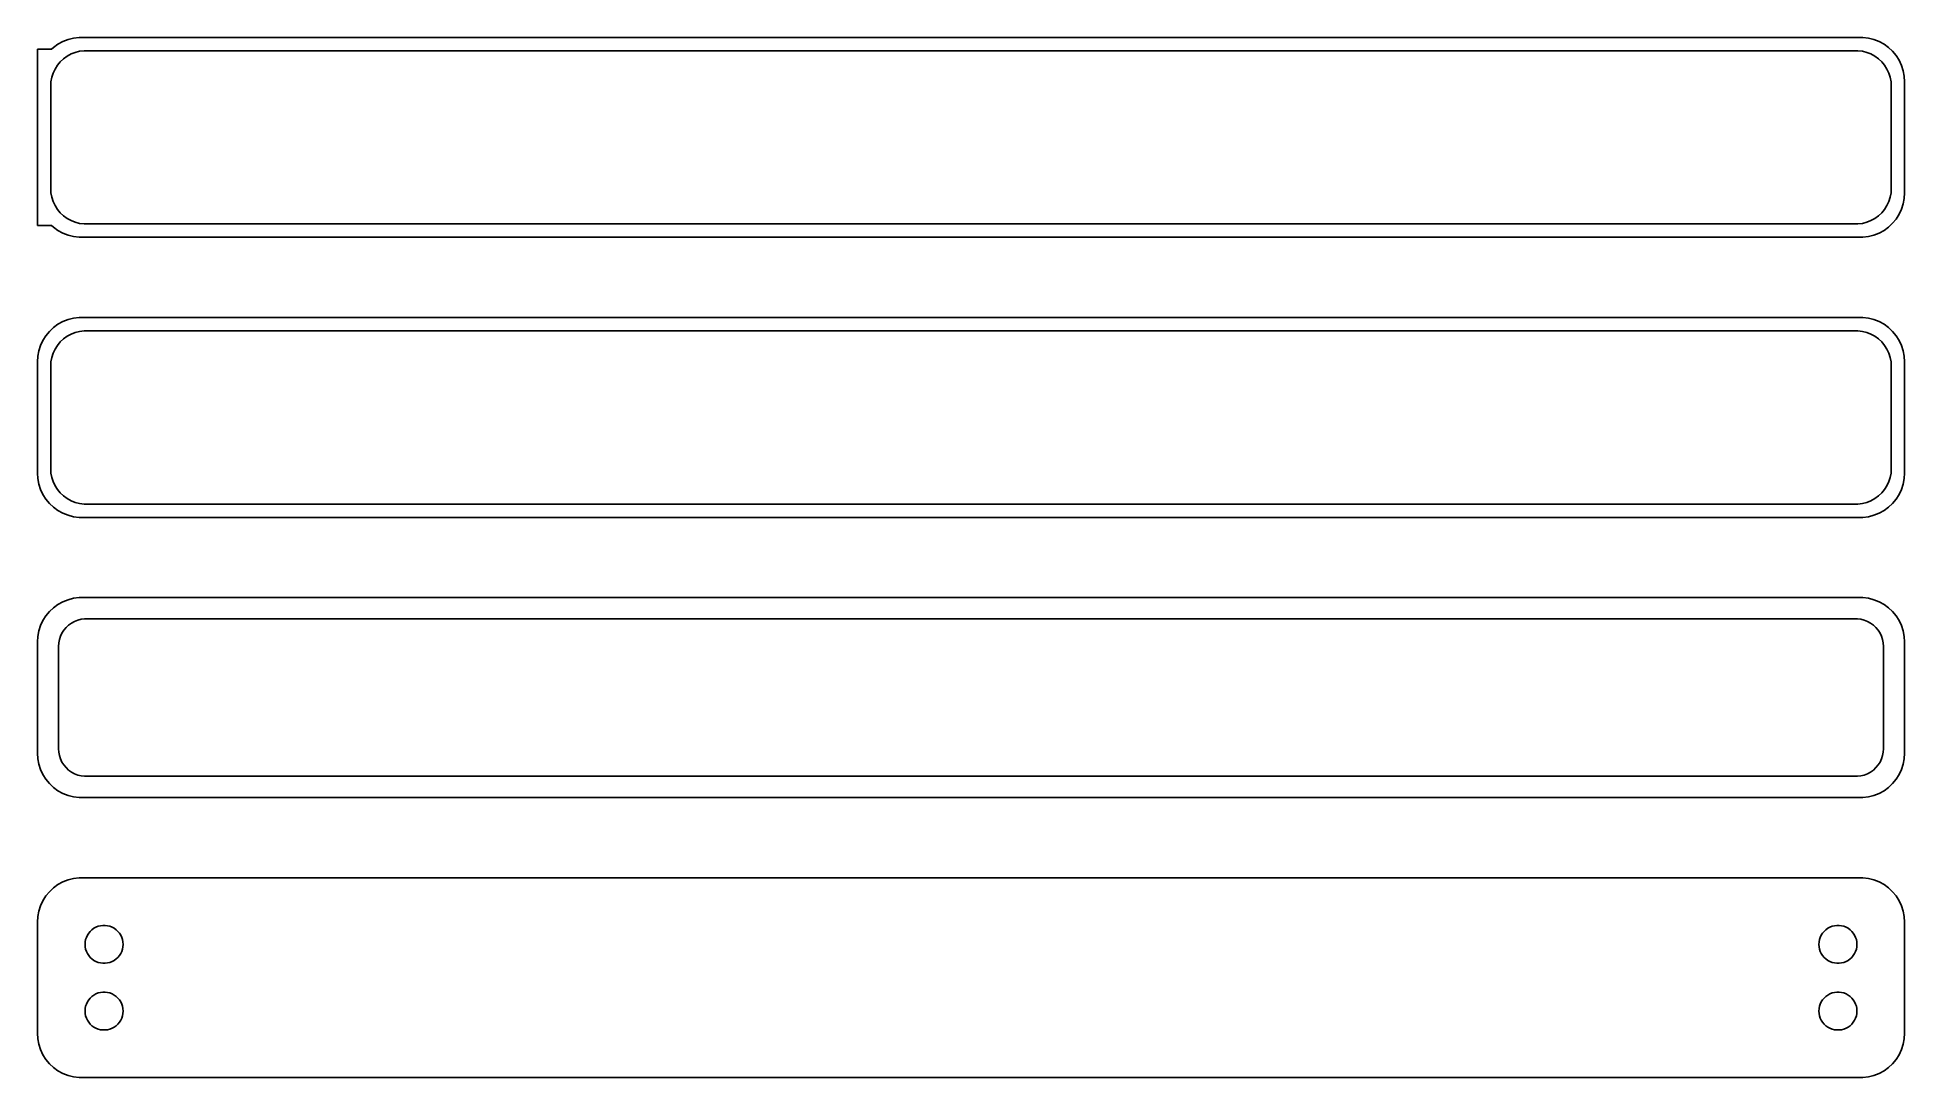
# Model space of a CAD drawing. Header units: metres. Extents: x -105 to 105, y 115 to 232.
import ezdxf

# ---------------------------------------------------------------- set-up
doc = ezdxf.new("R2010")
doc.units = ezdxf.units.M

msp = doc.modelspace()

# ---------------------------------------------------------------- linework, layer by layer
for p, q in [((-102.129, 231.274), (-102.679, 230.972)), ((-101.545, 231.505), (-102.129, 231.274)), ((-100.937, 231.661), (-101.545, 231.505)), ((-100.314, 231.74), (-100.937, 231.661)), ((100.314, 231.74), (-100.314, 231.74)), ((100.937, 231.661), (100.314, 231.74)), ((101.545, 231.505), (100.937, 231.661)), ((102.129, 231.274), (101.545, 231.505)), ((102.679, 230.972), (102.129, 231.274)), ((-103.4, 230.403), (-105, 230.403)), ((-105, 230.403), (-105, 210.597)), ((-103.187, 230.603), (-103.4, 230.403)), ((-102.679, 230.972), (-103.187, 230.603)), ((-102.736, 228.601), (-102.416, 228.988)), ((-102.416, 228.988), (-102.05, 229.332)), ((-102.05, 229.332), (-101.643, 229.627)), ((-101.643, 229.627), (-101.203, 229.869)), ((-101.203, 229.869), (-100.736, 230.054)), ((-100.736, 230.054), (-100.25, 230.179)), ((-100.25, 230.179), (-99.7512, 230.242)), ((-99.7512, 230.242), (99.7512, 230.242)), ((99.7512, 230.242), (100.25, 230.179)), ((100.25, 230.179), (100.736, 230.054)), ((100.736, 230.054), (101.203, 229.869)), ((101.203, 229.869), (101.643, 229.627)), ((101.643, 229.627), (102.05, 229.332)), ((102.05, 229.332), (102.416, 228.988)), ((102.416, 228.988), (102.736, 228.601)), ((103.187, 230.603), (102.679, 230.972)), ((103.645, 230.173), (103.187, 230.603)), ((104.045, 229.689), (103.645, 230.173)), ((104.382, 229.159), (104.045, 229.689)), ((104.649, 228.591), (104.382, 229.159)), ((-103.468, 226.751), (-103.374, 227.245)), ((-103.374, 227.245), (-103.219, 227.722)), ((-103.219, 227.722), (-103.005, 228.177)), ((-103.005, 228.177), (-102.736, 228.601)), ((102.736, 228.601), (103.005, 228.177)), ((103.005, 228.177), (103.219, 227.722)), ((103.219, 227.722), (103.374, 227.245)), ((103.374, 227.245), (103.468, 226.751)), ((104.843, 227.993), (104.649, 228.591)), ((104.961, 227.377), (104.843, 227.993)), ((105, 226.75), (104.961, 227.377)), ((-103.5, 226.25), (-103.468, 226.751)), ((-103.5, 214.75), (-103.5, 226.25)), ((103.468, 226.751), (103.5, 226.25)), ((103.5, 226.25), (103.5, 214.75)), ((105, 214.25), (105, 226.75)), ((-103.468, 214.249), (-103.5, 214.75)), ((-103.374, 213.755), (-103.468, 214.249)), ((103.468, 214.249), (103.374, 213.755)), ((103.5, 214.75), (103.468, 214.249)), ((104.961, 213.623), (105, 214.25)), ((-103.219, 213.278), (-103.374, 213.755)), ((-103.005, 212.823), (-103.219, 213.278)), ((-102.736, 212.399), (-103.005, 212.823)), ((-102.416, 212.012), (-102.736, 212.399)), ((102.736, 212.399), (102.416, 212.012)), ((103.005, 212.823), (102.736, 212.399)), ((103.219, 213.278), (103.005, 212.823)), ((103.374, 213.755), (103.219, 213.278)), ((104.382, 211.841), (104.649, 212.409)), ((104.649, 212.409), (104.843, 213.007)), ((104.843, 213.007), (104.961, 213.623)), ((-105, 210.597), (-103.4, 210.597)), ((-103.4, 210.597), (-103.187, 210.397)), ((-103.187, 210.397), (-102.679, 210.028)), ((-102.679, 210.028), (-102.129, 209.726)), ((-102.05, 211.668), (-102.416, 212.012)), ((-101.643, 211.373), (-102.05, 211.668)), ((-101.203, 211.131), (-101.643, 211.373)), ((-100.736, 210.946), (-101.203, 211.131)), ((-100.25, 210.821), (-100.736, 210.946)), ((-99.7512, 210.758), (-100.25, 210.821)), ((99.7512, 210.758), (-99.7512, 210.758)), ((100.25, 210.821), (99.7512, 210.758)), ((100.736, 210.946), (100.25, 210.821)), ((101.203, 211.131), (100.736, 210.946)), ((101.643, 211.373), (101.203, 211.131)), ((102.05, 211.668), (101.643, 211.373)), ((102.416, 212.012), (102.05, 211.668)), ((102.129, 209.726), (102.679, 210.028)), ((102.679, 210.028), (103.187, 210.397)), ((103.187, 210.397), (103.645, 210.827)), ((103.645, 210.827), (104.045, 211.311)), ((104.045, 211.311), (104.382, 211.841)), ((-102.129, 209.726), (-101.545, 209.495)), ((-101.545, 209.495), (-100.937, 209.339)), ((-100.937, 209.339), (-100.314, 209.26)), ((-100.314, 209.26), (100.314, 209.26)), ((100.314, 209.26), (100.937, 209.339)), ((100.937, 209.339), (101.545, 209.495)), ((101.545, 209.495), (102.129, 209.726)), ((-102.129, 199.774), (-102.679, 199.472)), ((-101.545, 200.005), (-102.129, 199.774)), ((-100.937, 200.161), (-101.545, 200.005)), ((-100.314, 200.24), (-100.937, 200.161)), ((100.314, 200.24), (-100.314, 200.24)), ((100.937, 200.161), (100.314, 200.24)), ((101.545, 200.005), (100.937, 200.161)), ((102.129, 199.774), (101.545, 200.005)), ((102.679, 199.472), (102.129, 199.774)), ((-104.382, 197.659), (-104.649, 197.091)), ((-104.045, 198.189), (-104.382, 197.659)), ((-103.645, 198.673), (-104.045, 198.189)), ((-103.187, 199.103), (-103.645, 198.673)), ((-102.679, 199.472), (-103.187, 199.103)), ((-102.736, 197.101), (-102.416, 197.488)), ((-102.416, 197.488), (-102.05, 197.832)), ((-102.05, 197.832), (-101.643, 198.127)), ((-101.643, 198.127), (-101.203, 198.369)), ((-101.203, 198.369), (-100.736, 198.554)), ((-100.736, 198.554), (-100.25, 198.679)), ((-100.25, 198.679), (-99.7512, 198.742)), ((-99.7512, 198.742), (99.7512, 198.742)), ((99.7512, 198.742), (100.25, 198.679)), ((100.25, 198.679), (100.736, 198.554)), ((100.736, 198.554), (101.203, 198.369)), ((101.203, 198.369), (101.643, 198.127)), ((101.643, 198.127), (102.05, 197.832)), ((102.05, 197.832), (102.416, 197.488)), ((102.416, 197.488), (102.736, 197.101)), ((103.187, 199.103), (102.679, 199.472)), ((103.645, 198.673), (103.187, 199.103)), ((104.045, 198.189), (103.645, 198.673)), ((104.382, 197.659), (104.045, 198.189)), ((104.649, 197.091), (104.382, 197.659)), ((-104.961, 195.877), (-105, 195.25)), ((-104.843, 196.493), (-104.961, 195.877)), ((-104.649, 197.091), (-104.843, 196.493)), ((-103.468, 195.251), (-103.374, 195.745)), ((-103.374, 195.745), (-103.219, 196.222)), ((-103.219, 196.222), (-103.005, 196.677)), ((-103.005, 196.677), (-102.736, 197.101)), ((102.736, 197.101), (103.005, 196.677)), ((103.005, 196.677), (103.219, 196.222)), ((103.219, 196.222), (103.374, 195.745)), ((103.374, 195.745), (103.468, 195.251)), ((104.843, 196.493), (104.649, 197.091)), ((104.961, 195.877), (104.843, 196.493)), ((105, 195.25), (104.961, 195.877)), ((-105, 195.25), (-105, 182.75)), ((-103.5, 194.75), (-103.468, 195.251)), ((-103.5, 183.25), (-103.5, 194.75)), ((103.468, 195.251), (103.5, 194.75)), ((103.5, 194.75), (103.5, 183.25)), ((105, 182.75), (105, 195.25)), ((-105, 182.75), (-104.961, 182.123)), ((-103.468, 182.749), (-103.5, 183.25)), ((-103.374, 182.255), (-103.468, 182.749)), ((103.468, 182.749), (103.374, 182.255)), ((103.5, 183.25), (103.468, 182.749)), ((104.961, 182.123), (105, 182.75)), ((-104.961, 182.123), (-104.843, 181.507)), ((-104.843, 181.507), (-104.649, 180.909)), ((-104.649, 180.909), (-104.382, 180.341)), ((-103.219, 181.778), (-103.374, 182.255)), ((-103.005, 181.323), (-103.219, 181.778)), ((-102.736, 180.899), (-103.005, 181.323)), ((-102.416, 180.512), (-102.736, 180.899)), ((102.736, 180.899), (102.416, 180.512)), ((103.005, 181.323), (102.736, 180.899)), ((103.219, 181.778), (103.005, 181.323)), ((103.374, 182.255), (103.219, 181.778)), ((104.382, 180.341), (104.649, 180.909)), ((104.649, 180.909), (104.843, 181.507)), ((104.843, 181.507), (104.961, 182.123)), ((-104.382, 180.341), (-104.045, 179.811)), ((-104.045, 179.811), (-103.645, 179.327)), ((-103.645, 179.327), (-103.187, 178.897)), ((-103.187, 178.897), (-102.679, 178.528)), ((-102.679, 178.528), (-102.129, 178.226)), ((-102.05, 180.168), (-102.416, 180.512)), ((-101.643, 179.873), (-102.05, 180.168)), ((-101.203, 179.631), (-101.643, 179.873)), ((-100.736, 179.446), (-101.203, 179.631)), ((-100.25, 179.321), (-100.736, 179.446)), ((-99.7512, 179.258), (-100.25, 179.321)), ((99.7512, 179.258), (-99.7512, 179.258)), ((100.25, 179.321), (99.7512, 179.258)), ((100.736, 179.446), (100.25, 179.321)), ((101.203, 179.631), (100.736, 179.446)), ((101.643, 179.873), (101.203, 179.631)), ((102.05, 180.168), (101.643, 179.873)), ((102.416, 180.512), (102.05, 180.168)), ((102.129, 178.226), (102.679, 178.528)), ((102.679, 178.528), (103.187, 178.897)), ((103.187, 178.897), (103.645, 179.327)), ((103.645, 179.327), (104.045, 179.811)), ((104.045, 179.811), (104.382, 180.341)), ((-102.129, 178.226), (-101.545, 177.995)), ((-101.545, 177.995), (-100.937, 177.839)), ((-100.937, 177.839), (-100.314, 177.76)), ((-100.314, 177.76), (100.314, 177.76)), ((100.314, 177.76), (100.937, 177.839)), ((100.937, 177.839), (101.545, 177.995)), ((101.545, 177.995), (102.129, 178.226)), ((-102.129, 168.274), (-102.679, 167.972)), ((-101.545, 168.505), (-102.129, 168.274)), ((-100.937, 168.661), (-101.545, 168.505)), ((-100.314, 168.74), (-100.937, 168.661)), ((100.314, 168.74), (-100.314, 168.74)), ((100.937, 168.661), (100.314, 168.74)), ((101.545, 168.505), (100.937, 168.661)), ((102.129, 168.274), (101.545, 168.505)), ((102.679, 167.972), (102.129, 168.274)), ((-104.382, 166.159), (-104.649, 165.591)), ((-104.045, 166.689), (-104.382, 166.159)), ((-103.645, 167.173), (-104.045, 166.689)), ((-103.187, 167.603), (-103.645, 167.173)), ((-102.679, 167.972), (-103.187, 167.603)), ((-101.168, 165.878), (-100.825, 166.067)), ((-100.825, 166.067), (-100.462, 166.211)), ((-100.462, 166.211), (-100.083, 166.308)), ((-100.083, 166.308), (-99.6955, 166.357)), ((-99.6955, 166.357), (99.6955, 166.357)), ((99.6955, 166.357), (100.083, 166.308)), ((100.083, 166.308), (100.462, 166.211)), ((100.462, 166.211), (100.825, 166.067)), ((100.825, 166.067), (101.168, 165.878)), ((103.187, 167.603), (102.679, 167.972)), ((103.645, 167.173), (103.187, 167.603)), ((104.045, 166.689), (103.645, 167.173)), ((104.382, 166.159), (104.045, 166.689)), ((104.649, 165.591), (104.382, 166.159)), ((-104.961, 164.377), (-105, 163.75)), ((-104.843, 164.993), (-104.961, 164.377)), ((-104.649, 165.591), (-104.843, 164.993)), ((-102.588, 163.64), (-102.515, 164.024)), ((-102.515, 164.024), (-102.394, 164.396)), ((-102.394, 164.396), (-102.228, 164.75)), ((-102.228, 164.75), (-102.018, 165.08)), ((-102.018, 165.08), (-101.769, 165.381)), ((-101.769, 165.381), (-101.484, 165.649)), ((-101.484, 165.649), (-101.168, 165.878)), ((101.168, 165.878), (101.484, 165.649)), ((101.484, 165.649), (101.769, 165.381)), ((101.769, 165.381), (102.018, 165.08)), ((102.018, 165.08), (102.228, 164.75)), ((102.228, 164.75), (102.394, 164.396)), ((102.394, 164.396), (102.515, 164.024)), ((102.515, 164.024), (102.588, 163.64)), ((104.843, 164.993), (104.649, 165.591)), ((104.961, 164.377), (104.843, 164.993)), ((105, 163.75), (104.961, 164.377)), ((-105, 163.75), (-105, 151.25)), ((-102.613, 163.25), (-102.588, 163.64)), ((-102.613, 151.75), (-102.613, 163.25)), ((102.588, 163.64), (102.613, 163.25)), ((102.613, 163.25), (102.613, 151.75)), ((105, 151.25), (105, 163.75)), ((-105, 151.25), (-104.961, 150.623)), ((-102.588, 151.36), (-102.613, 151.75)), ((-102.515, 150.976), (-102.588, 151.36)), ((102.588, 151.36), (102.515, 150.976)), ((102.613, 151.75), (102.588, 151.36)), ((104.961, 150.623), (105, 151.25)), ((-104.961, 150.623), (-104.843, 150.007)), ((-104.843, 150.007), (-104.649, 149.409)), ((-104.649, 149.409), (-104.382, 148.841)), ((-102.394, 150.604), (-102.515, 150.976)), ((-102.228, 150.25), (-102.394, 150.604)), ((-102.018, 149.92), (-102.228, 150.25)), ((-101.769, 149.619), (-102.018, 149.92)), ((-101.484, 149.351), (-101.769, 149.619)), ((-101.168, 149.122), (-101.484, 149.351)), ((-100.825, 148.933), (-101.168, 149.122)), ((101.168, 149.122), (100.825, 148.933)), ((101.484, 149.351), (101.168, 149.122)), ((101.769, 149.619), (101.484, 149.351)), ((102.018, 149.92), (101.769, 149.619)), ((102.228, 150.25), (102.018, 149.92)), ((102.394, 150.604), (102.228, 150.25)), ((102.515, 150.976), (102.394, 150.604)), ((104.382, 148.841), (104.649, 149.409)), ((104.649, 149.409), (104.843, 150.007)), ((104.843, 150.007), (104.961, 150.623)), ((-104.382, 148.841), (-104.045, 148.311)), ((-104.045, 148.311), (-103.645, 147.827)), ((-103.645, 147.827), (-103.187, 147.397)), ((-103.187, 147.397), (-102.679, 147.028)), ((-102.679, 147.028), (-102.129, 146.726)), ((-100.462, 148.789), (-100.825, 148.933)), ((-100.083, 148.692), (-100.462, 148.789)), ((-99.6955, 148.643), (-100.083, 148.692)), ((99.6955, 148.643), (-99.6955, 148.643)), ((100.083, 148.692), (99.6955, 148.643)), ((100.462, 148.789), (100.083, 148.692)), ((100.825, 148.933), (100.462, 148.789)), ((102.129, 146.726), (102.679, 147.028)), ((102.679, 147.028), (103.187, 147.397)), ((103.187, 147.397), (103.645, 147.827)), ((103.645, 147.827), (104.045, 148.311)), ((104.045, 148.311), (104.382, 148.841)), ((-102.129, 146.726), (-101.545, 146.495)), ((-101.545, 146.495), (-100.937, 146.339)), ((-100.937, 146.339), (-100.314, 146.26)), ((-100.314, 146.26), (100.314, 146.26)), ((100.314, 146.26), (100.937, 146.339)), ((100.937, 146.339), (101.545, 146.495)), ((101.545, 146.495), (102.129, 146.726)), ((-102.129, 136.774), (-102.679, 136.472)), ((-101.545, 137.005), (-102.129, 136.774)), ((-100.937, 137.161), (-101.545, 137.005)), ((-100.314, 137.24), (-100.937, 137.161)), ((100.314, 137.24), (-100.314, 137.24)), ((100.937, 137.161), (100.314, 137.24)), ((101.545, 137.005), (100.937, 137.161)), ((102.129, 136.774), (101.545, 137.005)), ((102.679, 136.472), (102.129, 136.774)), ((-104.382, 134.659), (-104.649, 134.091)), ((-104.045, 135.189), (-104.382, 134.659)), ((-103.645, 135.673), (-104.045, 135.189)), ((-103.187, 136.103), (-103.645, 135.673)), ((-102.679, 136.472), (-103.187, 136.103)), ((103.187, 136.103), (102.679, 136.472)), ((103.645, 135.673), (103.187, 136.103)), ((104.045, 135.189), (103.645, 135.673)), ((104.382, 134.659), (104.045, 135.189)), ((104.649, 134.091), (104.382, 134.659)), ((-104.961, 132.877), (-105, 132.25)), ((-104.843, 133.493), (-104.961, 132.877)), ((-104.649, 134.091), (-104.843, 133.493)), ((104.843, 133.493), (104.649, 134.091)), ((104.961, 132.877), (104.843, 133.493)), ((105, 132.25), (104.961, 132.877)), ((-105, 132.25), (-105, 119.75)), ((-99.6185, 130.018), (-99.5682, 130.281)), ((-99.5682, 130.281), (-99.4853, 130.536)), ((-99.4853, 130.536), (-99.3712, 130.779)), ((-99.3712, 130.779), (-99.2275, 131.005)), ((-99.2275, 131.005), (-99.0566, 131.212)), ((-99.0566, 131.212), (-98.8611, 131.395)), ((-98.8611, 131.395), (-98.6441, 131.553)), ((-98.6441, 131.553), (-98.4092, 131.682)), ((-98.4092, 131.682), (-98.1598, 131.781)), ((-98.1598, 131.781), (-97.9001, 131.847)), ((-97.9001, 131.847), (-97.6341, 131.881)), ((-97.6341, 131.881), (-97.3659, 131.881)), ((-97.3659, 131.881), (-97.0999, 131.847)), ((-97.0999, 131.847), (-96.8401, 131.781)), ((-96.8401, 131.781), (-96.5908, 131.682)), ((-96.5908, 131.682), (-96.3559, 131.553)), ((-96.3559, 131.553), (-96.1389, 131.395)), ((-96.1389, 131.395), (-95.9434, 131.212)), ((-95.9434, 131.212), (-95.7725, 131.005)), ((-95.7725, 131.005), (-95.6288, 130.779)), ((-95.6288, 130.779), (-95.5146, 130.536)), ((-95.5146, 130.536), (-95.4318, 130.281)), ((-95.4318, 130.281), (-95.3815, 130.018)), ((95.3815, 130.018), (95.4318, 130.281)), ((95.4318, 130.281), (95.5146, 130.536)), ((95.5146, 130.536), (95.6288, 130.779)), ((95.6288, 130.779), (95.7725, 131.005)), ((95.7725, 131.005), (95.9434, 131.212)), ((95.9434, 131.212), (96.1389, 131.395)), ((96.1389, 131.395), (96.3559, 131.553)), ((96.3559, 131.553), (96.5908, 131.682)), ((96.5908, 131.682), (96.8401, 131.781)), ((96.8401, 131.781), (97.0999, 131.847)), ((97.0999, 131.847), (97.3659, 131.881)), ((97.3659, 131.881), (97.6341, 131.881)), ((97.6341, 131.881), (97.9001, 131.847)), ((97.9001, 131.847), (98.1598, 131.781)), ((98.1598, 131.781), (98.4092, 131.682)), ((98.4092, 131.682), (98.6441, 131.553)), ((98.6441, 131.553), (98.8611, 131.395)), ((98.8611, 131.395), (99.0566, 131.212)), ((99.0566, 131.212), (99.2275, 131.005)), ((99.2275, 131.005), (99.3712, 130.779)), ((99.3712, 130.779), (99.4853, 130.536)), ((99.4853, 130.536), (99.5682, 130.281)), ((99.5682, 130.281), (99.6185, 130.018)), ((105, 119.75), (105, 132.25)), ((-99.6353, 129.75), (-99.6185, 130.018)), ((-99.6185, 129.482), (-99.6353, 129.75)), ((-99.5682, 129.219), (-99.6185, 129.482)), ((-99.4853, 128.964), (-99.5682, 129.219)), ((-99.3712, 128.721), (-99.4853, 128.964)), ((-99.2275, 128.495), (-99.3712, 128.721)), ((-99.0566, 128.288), (-99.2275, 128.495)), ((-98.8611, 128.105), (-99.0566, 128.288)), ((-98.6441, 127.947), (-98.8611, 128.105)), ((-96.1389, 128.105), (-96.3559, 127.947)), ((-95.9434, 128.288), (-96.1389, 128.105)), ((-95.7725, 128.495), (-95.9434, 128.288)), ((-95.6288, 128.721), (-95.7725, 128.495)), ((-95.5146, 128.964), (-95.6288, 128.721)), ((-95.4318, 129.219), (-95.5146, 128.964)), ((-95.3815, 129.482), (-95.4318, 129.219)), ((-95.3815, 130.018), (-95.3647, 129.75)), ((-95.3647, 129.75), (-95.3815, 129.482)), ((95.3647, 129.75), (95.3815, 130.018)), ((95.3815, 129.482), (95.3647, 129.75)), ((95.4318, 129.219), (95.3815, 129.482)), ((95.5146, 128.964), (95.4318, 129.219)), ((95.6288, 128.721), (95.5146, 128.964)), ((95.7725, 128.495), (95.6288, 128.721)), ((95.9434, 128.288), (95.7725, 128.495)), ((96.1389, 128.105), (95.9434, 128.288)), ((96.3559, 127.947), (96.1389, 128.105)), ((98.8611, 128.105), (98.6441, 127.947)), ((99.0566, 128.288), (98.8611, 128.105)), ((99.2275, 128.495), (99.0566, 128.288)), ((99.3712, 128.721), (99.2275, 128.495)), ((99.4853, 128.964), (99.3712, 128.721)), ((99.5682, 129.219), (99.4853, 128.964)), ((99.6185, 129.482), (99.5682, 129.219)), ((99.6185, 130.018), (99.6353, 129.75)), ((99.6353, 129.75), (99.6185, 129.482)), ((-98.4092, 127.818), (-98.6441, 127.947)), ((-98.1598, 127.719), (-98.4092, 127.818)), ((-97.9001, 127.653), (-98.1598, 127.719)), ((-97.6341, 127.619), (-97.9001, 127.653)), ((-97.3659, 127.619), (-97.6341, 127.619)), ((-97.0999, 127.653), (-97.3659, 127.619)), ((-96.8401, 127.719), (-97.0999, 127.653)), ((-96.5908, 127.818), (-96.8401, 127.719)), ((-96.3559, 127.947), (-96.5908, 127.818)), ((96.5908, 127.818), (96.3559, 127.947)), ((96.8401, 127.719), (96.5908, 127.818)), ((97.0999, 127.653), (96.8401, 127.719)), ((97.3659, 127.619), (97.0999, 127.653)), ((97.6341, 127.619), (97.3659, 127.619)), ((97.9001, 127.653), (97.6341, 127.619)), ((98.1598, 127.719), (97.9001, 127.653)), ((98.4092, 127.818), (98.1598, 127.719)), ((98.6441, 127.947), (98.4092, 127.818)), ((-98.8611, 123.895), (-98.6441, 124.053)), ((-98.6441, 124.053), (-98.4092, 124.182)), ((-98.4092, 124.182), (-98.1598, 124.281)), ((-98.1598, 124.281), (-97.9001, 124.347)), ((-97.9001, 124.347), (-97.6341, 124.381)), ((-97.6341, 124.381), (-97.3659, 124.381)), ((-97.3659, 124.381), (-97.0999, 124.347)), ((-97.0999, 124.347), (-96.8401, 124.281)), ((-96.8401, 124.281), (-96.5908, 124.182)), ((-96.5908, 124.182), (-96.3559, 124.053)), ((-96.3559, 124.053), (-96.1389, 123.895)), ((96.1389, 123.895), (96.3559, 124.053)), ((96.3559, 124.053), (96.5908, 124.182)), ((96.5908, 124.182), (96.8401, 124.281)), ((96.8401, 124.281), (97.0999, 124.347)), ((97.0999, 124.347), (97.3659, 124.381)), ((97.3659, 124.381), (97.6341, 124.381)), ((97.6341, 124.381), (97.9001, 124.347)), ((97.9001, 124.347), (98.1598, 124.281)), ((98.1598, 124.281), (98.4092, 124.182)), ((98.4092, 124.182), (98.6441, 124.053)), ((98.6441, 124.053), (98.8611, 123.895)), ((-99.6353, 122.25), (-99.6185, 122.518)), ((-99.6185, 121.982), (-99.6353, 122.25)), ((-99.6185, 122.518), (-99.5682, 122.781)), ((-99.5682, 121.719), (-99.6185, 121.982)), ((-99.5682, 122.781), (-99.4853, 123.036)), ((-99.4853, 123.036), (-99.3712, 123.279)), ((-99.3712, 123.279), (-99.2275, 123.505)), ((-99.2275, 123.505), (-99.0566, 123.712)), ((-99.0566, 123.712), (-98.8611, 123.895)), ((-96.1389, 123.895), (-95.9434, 123.712)), ((-95.9434, 123.712), (-95.7725, 123.505)), ((-95.7725, 123.505), (-95.6288, 123.279)), ((-95.6288, 123.279), (-95.5146, 123.036)), ((-95.5146, 123.036), (-95.4318, 122.781)), ((-95.4318, 122.781), (-95.3815, 122.518)), ((-95.3815, 121.982), (-95.4318, 121.719)), ((-95.3815, 122.518), (-95.3647, 122.25)), ((-95.3647, 122.25), (-95.3815, 121.982)), ((95.3647, 122.25), (95.3815, 122.518)), ((95.3815, 121.982), (95.3647, 122.25)), ((95.3815, 122.518), (95.4318, 122.781)), ((95.4318, 121.719), (95.3815, 121.982)), ((95.4318, 122.781), (95.5146, 123.036)), ((95.5146, 123.036), (95.6288, 123.279)), ((95.6288, 123.279), (95.7725, 123.505)), ((95.7725, 123.505), (95.9434, 123.712)), ((95.9434, 123.712), (96.1389, 123.895)), ((98.8611, 123.895), (99.0566, 123.712)), ((99.0566, 123.712), (99.2275, 123.505)), ((99.2275, 123.505), (99.3712, 123.279)), ((99.3712, 123.279), (99.4853, 123.036)), ((99.4853, 123.036), (99.5682, 122.781)), ((99.5682, 122.781), (99.6185, 122.518)), ((99.6185, 121.982), (99.5682, 121.719)), ((99.6185, 122.518), (99.6353, 122.25)), ((99.6353, 122.25), (99.6185, 121.982)), ((-105, 119.75), (-104.961, 119.123)), ((-99.4853, 121.464), (-99.5682, 121.719)), ((-99.3712, 121.221), (-99.4853, 121.464)), ((-99.2275, 120.995), (-99.3712, 121.221)), ((-99.0566, 120.788), (-99.2275, 120.995)), ((-98.8611, 120.605), (-99.0566, 120.788)), ((-98.6441, 120.447), (-98.8611, 120.605)), ((-98.4092, 120.318), (-98.6441, 120.447)), ((-98.1598, 120.219), (-98.4092, 120.318)), ((-97.9001, 120.153), (-98.1598, 120.219)), ((-97.6341, 120.119), (-97.9001, 120.153)), ((-97.3659, 120.119), (-97.6341, 120.119)), ((-97.0999, 120.153), (-97.3659, 120.119)), ((-96.8401, 120.219), (-97.0999, 120.153)), ((-96.5908, 120.318), (-96.8401, 120.219)), ((-96.3559, 120.447), (-96.5908, 120.318)), ((-96.1389, 120.605), (-96.3559, 120.447)), ((-95.9434, 120.788), (-96.1389, 120.605)), ((-95.7725, 120.995), (-95.9434, 120.788)), ((-95.6288, 121.221), (-95.7725, 120.995)), ((-95.5146, 121.464), (-95.6288, 121.221)), ((-95.4318, 121.719), (-95.5146, 121.464)), ((95.5146, 121.464), (95.4318, 121.719)), ((95.6288, 121.221), (95.5146, 121.464)), ((95.7725, 120.995), (95.6288, 121.221)), ((95.9434, 120.788), (95.7725, 120.995)), ((96.1389, 120.605), (95.9434, 120.788)), ((96.3559, 120.447), (96.1389, 120.605)), ((96.5908, 120.318), (96.3559, 120.447)), ((96.8401, 120.219), (96.5908, 120.318)), ((97.0999, 120.153), (96.8401, 120.219)), ((97.3659, 120.119), (97.0999, 120.153)), ((97.6341, 120.119), (97.3659, 120.119)), ((97.9001, 120.153), (97.6341, 120.119)), ((98.1598, 120.219), (97.9001, 120.153)), ((98.4092, 120.318), (98.1598, 120.219)), ((98.6441, 120.447), (98.4092, 120.318)), ((98.8611, 120.605), (98.6441, 120.447)), ((99.0566, 120.788), (98.8611, 120.605)), ((99.2275, 120.995), (99.0566, 120.788)), ((99.3712, 121.221), (99.2275, 120.995)), ((99.4853, 121.464), (99.3712, 121.221)), ((99.5682, 121.719), (99.4853, 121.464)), ((104.961, 119.123), (105, 119.75)), ((-104.961, 119.123), (-104.843, 118.507)), ((-104.843, 118.507), (-104.649, 117.909)), ((-104.649, 117.909), (-104.382, 117.341)), ((104.382, 117.341), (104.649, 117.909)), ((104.649, 117.909), (104.843, 118.507)), ((104.843, 118.507), (104.961, 119.123)), ((-104.382, 117.341), (-104.045, 116.811)), ((-104.045, 116.811), (-103.645, 116.327)), ((-103.645, 116.327), (-103.187, 115.897)), ((-103.187, 115.897), (-102.679, 115.528)), ((-102.679, 115.528), (-102.129, 115.226)), ((102.129, 115.226), (102.679, 115.528)), ((102.679, 115.528), (103.187, 115.897)), ((103.187, 115.897), (103.645, 116.327)), ((103.645, 116.327), (104.045, 116.811)), ((104.045, 116.811), (104.382, 117.341)), ((-102.129, 115.226), (-101.545, 114.995)), ((-101.545, 114.995), (-100.937, 114.839)), ((-100.937, 114.839), (-100.314, 114.76)), ((-100.314, 114.76), (100.314, 114.76)), ((100.314, 114.76), (100.937, 114.839)), ((100.937, 114.839), (101.545, 114.995)), ((101.545, 114.995), (102.129, 115.226))]:
    msp.add_line(p, q)

doc.saveas('drawing.dxf')
